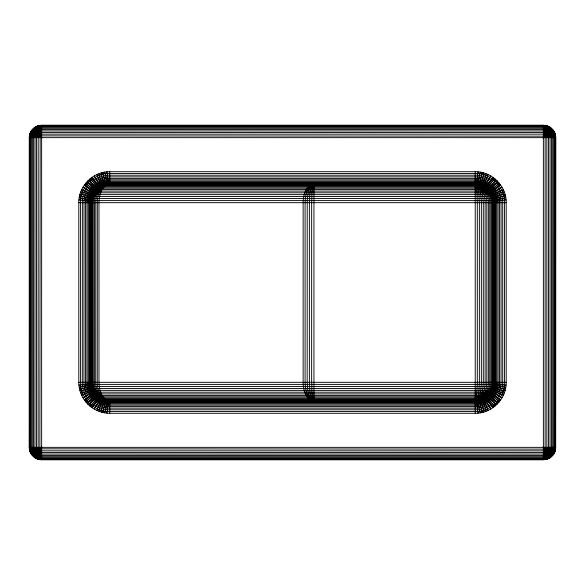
<?xml version="1.0" encoding="UTF-8"?>
<svg xmlns="http://www.w3.org/2000/svg" width="585" height="585" viewBox="0 0 585 585"><rect width="100%" height="100%" fill="white"/><g stroke="black" fill="none" stroke-linecap="round" stroke-linejoin="round"><path stroke-width="0.88" d="M91.194 382.312C91.041 387.489 93.461 392.403 97.051 396.03L89.907 403.723L89.863 406.041C95.399 410.67 102.558 413.281 109.775 413.288L475.225 413.288C491.78 413.675 506.588 398.868 506.2 382.312L506.2 202.688C506.588 186.132 491.78 171.325 475.225 171.712L109.775 171.712C93.22 171.325 78.412 186.132 78.799 202.688L78.799 382.312C78.785 391.343 82.931 400.25 89.863 406.041L91.56 405.149L98.185 396.842L486.815 396.842C491.393 393.581 493.908 387.87 493.937 382.312L493.937 202.688C494.179 192.684 485.221 183.734 475.225 183.975L109.775 183.975C99.779 183.734 90.821 192.684 91.063 202.688L91.063 382.312C90.821 392.316 99.779 401.266 109.775 401.025L475.225 401.025C485.236 401.31 494.098 392.206 493.806 382.312L493.806 202.688C494.098 193.518 486.428 184.97 477.309 184.216L107.706 184.216C98.573 184.955 90.902 193.518 91.194 202.688L91.194 382.312C90.902 391.475 98.565 400.038 107.691 400.784L477.294 400.784C483.524 400.213 489.367 396.074 491.97 390.378L503.297 395.401L502.413 392.988L504.109 386.67L504.431 382.312L504.431 202.688C504.811 187.076 490.837 173.101 475.225 173.474L109.775 173.474C94.163 173.101 80.189 187.076 80.569 202.688L80.569 382.312C80.189 397.924 94.163 411.898 109.775 411.526L475.225 411.526C486.969 411.657 498.252 403.957 502.413 392.988L504.328 392.908L503.137 390.926L493.104 387.826M493.806 202.688C493.959 197.511 491.539 192.597 487.948 188.97L495.093 181.277L495.137 178.959L493.44 179.851L486.815 188.158L98.185 188.158L91.56 179.851L89.863 178.959L89.907 181.277L97.051 188.97C93.461 192.597 91.041 197.511 91.194 202.688M102.938 185.269L99.106 175.5L99.179 173.584L101.161 174.776L104.262 184.809L100.423 186.483L98.185 188.158M482.062 399.73L485.894 409.5L485.821 411.416L483.839 410.224L480.738 400.191C488.153 397.668 494.025 390.283 493.806 382.312M555.626 449.119L555.75 137.65C555.882 131.025 549.98 125.124 543.363 125.256L41.637 125.256C35.02 125.124 29.118 131.025 29.25 137.65L29.25 447.349C29.118 453.975 35.02 459.876 41.637 459.744L543.363 459.744C549.344 459.825 554.858 455.05 555.626 449.119L543.363 447.349L545.125 459.613M97.051 396.03C100.254 398.794 104.181 400.484 108.379 400.974L107.077 413.171L105.417 411.197L106.982 400.813M487.948 188.97C484.753 186.191 480.811 184.531 476.621 184.026L477.923 171.829L479.583 173.803L478.018 184.187M39.875 459.613L41.637 447.349L29.374 449.119M545.125 125.387L543.363 137.65L555.626 135.881M91.56 179.851L92.013 177.313L99.238 187.229M108.379 400.974L476.621 400.974L481.323 399.855L486.815 396.842L493.44 405.149L492.994 407.686L485.762 397.771M104.262 400.191L101.161 410.224L101.761 412.228L103.274 410.787L105.636 400.433L480.738 400.191M480.738 184.809L483.839 174.776L483.239 172.772L481.726 174.213L479.364 184.567L104.262 184.809M96.057 395.043L88.364 402.18L87.874 404.213L89.907 403.723M488.943 189.957L496.636 182.82L497.126 180.787L495.093 181.277M38.149 459.24L41.637 447.349L29.755 450.845M546.851 125.76L543.363 137.65L555.245 134.155M101.161 174.776L101.761 172.772L103.274 174.213L105.636 184.567L101.71 185.942L97.051 188.97M483.839 410.224L483.239 412.228L481.726 410.787L479.364 400.433L475.225 400.9L476.526 396.842L477.294 384.396L477.309 202.688C476.834 196.611 477.894 189.628 475.225 184.099L108.379 184.026L105.666 184.567L109.775 184.099L109.775 171.712M92.357 389.149L82.587 392.988L81.703 395.401L93.03 390.378L491.97 390.378M492.643 195.851L502.413 192.012L503.297 189.598L491.97 194.622L93.03 194.622L81.703 189.598L82.587 192.012L92.357 195.851M101.161 410.224L99.179 411.416L99.106 409.5L102.938 399.73M482.062 185.269L485.894 175.5L485.821 173.584L483.839 174.776M491.861 390.378L493.228 386.451L493.689 382.312L493.689 202.688C493.696 197.116 491.086 191.639 486.742 188.158M36.489 458.618L41.637 447.349L30.369 452.497M548.511 126.382L543.363 137.65L554.631 132.502M488.943 395.043L496.636 402.18L498.954 402.224L498.062 400.528L489.755 393.902L95.245 393.902L86.938 400.528L86.046 402.224L88.364 402.18M96.057 189.957L88.364 182.82L86.046 182.776L86.938 184.472L95.245 191.098L489.755 191.098L498.062 184.472L498.954 182.776L496.636 182.82M103.274 174.213L104.393 172.187L105.417 173.803L106.982 184.187M481.726 410.787L480.607 412.813L479.583 411.197L478.018 400.813M94.287 409.134L100.423 398.517M484.577 186.483L490.713 175.866M91.896 387.826L81.863 390.926L80.671 392.908L82.587 392.988M493.104 197.174L503.137 194.074L504.328 192.092L502.413 192.012M105.417 411.197L104.393 412.813L103.274 410.787M479.583 173.803L480.607 172.187L481.726 174.213M34.939 457.777L41.637 447.349L31.217 454.048M550.061 127.223L543.363 137.65L553.783 130.952M99.238 397.771L92.013 407.686L91.56 405.149M485.762 187.229L492.994 177.313L493.44 179.851M105.417 173.803L107.077 171.829L108.379 184.026M479.583 411.197L477.923 413.171L476.621 400.974M33.528 456.717L41.637 447.349L32.277 455.466M551.472 128.283L543.363 137.65L552.723 129.534M503.137 390.926L505.14 390.334L503.7 388.813L493.345 386.451L91.655 386.451L81.3 388.813L79.86 390.334L81.863 390.926M91.896 197.174L81.863 194.074L79.86 194.666L81.3 196.187L91.655 198.549L493.345 198.549L503.7 196.187L505.14 194.666L503.137 194.074M98.273 188.158C93.929 191.639 91.318 197.123 91.326 202.688L91.326 382.312C91.099 392.191 99.859 401.127 109.775 400.9L109.775 413.288M91.275 199.894L80.891 198.33L78.924 199.99L91.114 201.284M493.725 385.105L504.109 386.67L506.076 385.01L493.886 383.716M94.317 392.857L84.401 400.082L86.938 400.528M490.683 192.143L500.599 184.918L498.062 184.472M493.725 199.894L504.109 198.33L505.725 197.306L503.7 196.187M91.275 385.105L80.891 386.67L79.275 387.694L81.3 388.813M82.953 397.8L93.571 391.672M491.429 193.328L502.047 187.2M81.3 196.187L79.275 197.306L80.891 198.33M503.7 388.813L505.725 387.694L504.109 386.67M485.894 175.5L488.314 174.615L483.29 185.942L101.71 185.942L96.686 174.615L99.106 175.5M99.106 409.5L96.686 410.385L101.71 399.058L483.29 399.058L488.314 410.385L485.894 409.5M86.938 184.472L84.401 184.918L94.317 192.143M498.062 400.528L500.599 400.082L490.683 392.857M493.886 201.284L506.076 199.99L504.109 198.33M91.114 383.716L78.924 385.01L80.891 386.67M107.691 184.216L109.775 184.099C101.395 185.211 99.062 195.587 98.975 202.688L98.975 382.312C99.062 389.413 101.395 399.789 109.775 400.9L107.706 400.784M477.294 400.784L475.225 400.9C480.022 396.572 478.691 388.294 479.364 382.312L479.364 202.688C478.691 196.706 480.022 188.428 475.225 184.099L476.621 184.026M82.587 192.012L80.671 192.092L81.863 194.074M29.25 137.65L555.75 137.65M103.633 185.145L481.367 185.145L486.815 188.158M99.889 186.951L485.111 186.951M96.635 189.547L488.365 189.547M94.039 192.801L490.961 192.801M92.233 196.545L492.767 196.545M91.311 200.604L493.689 200.604M78.799 202.688L506.2 202.688M78.799 382.312L506.2 382.312M91.311 384.396L493.689 384.396M92.233 388.455L492.767 388.455M94.039 392.199L490.961 392.199M96.635 395.453L488.365 395.453M99.889 398.049L485.111 398.049M103.633 399.855L481.367 399.855M29.25 447.349L555.75 447.349M475.225 184.099C484.482 184.312 489.967 194.3 489.755 202.688L489.755 382.312C489.967 390.7 484.482 400.688 475.225 400.9C484.204 400.418 488.497 390.195 488.365 382.312L488.365 202.688C488.497 194.805 484.204 184.582 475.225 184.099C484.702 184.136 491.217 193.84 490.961 202.688L490.961 382.312C491.217 391.16 484.702 400.864 475.225 400.9C483.832 400.03 486.8 389.661 486.815 382.312L486.815 202.688C486.8 195.339 483.832 184.97 475.225 184.099C484.87 184.019 492.234 193.459 491.97 202.688L491.97 382.312C492.234 391.541 484.87 400.981 475.225 400.9C483.32 399.475 484.914 389.149 485.111 382.312L485.111 202.688C484.914 195.851 483.32 185.525 475.225 184.099C484.994 183.953 493.023 193.152 492.767 202.688L492.767 382.312C493.023 391.848 484.994 401.047 475.225 400.9C482.588 398.721 482.866 388.696 483.29 382.312L483.29 202.688C482.866 196.304 482.588 186.279 475.225 184.099C485.089 183.909 493.579 192.933 493.345 202.688L493.345 382.312C493.579 392.067 485.089 401.091 475.225 400.9C481.543 397.749 480.753 388.396 481.367 382.312L481.367 202.688C480.753 196.604 481.543 187.251 475.225 184.099L481.367 185.145M29.374 135.881L41.637 137.65L39.875 125.387M89.907 181.277L87.874 180.787L88.364 182.82M487.948 396.03L495.093 403.723L497.126 404.213L496.636 402.18M29.755 134.155L41.637 137.65L38.149 125.76M555.245 450.845L543.363 447.349L546.851 459.24M492.643 389.149L502.413 392.988M30.369 132.502L41.637 137.65L36.489 126.382M554.631 452.497L543.363 447.349L548.511 458.618M493.44 405.149L495.137 406.041L495.093 403.723M491.429 391.672L502.047 397.8M82.953 187.2L93.571 193.328M553.783 454.048L543.363 447.349L550.061 457.777M31.217 130.952L41.637 137.65L34.939 127.223M552.723 455.466L543.363 447.349L551.472 456.717M32.277 129.534L41.637 137.65L33.528 128.283M484.577 398.517L490.713 409.134M94.287 175.866L100.423 186.483M543.363 125.256L543.363 459.744M475.225 171.712L475.225 413.288M41.637 125.256L41.637 459.744M311.659 200.604L311.644 382.312C312.156 388.374 311.015 395.489 313.94 400.9L313.94 184.099C305.56 185.211 303.235 195.587 303.14 202.688L303.14 382.312C303.235 389.413 305.56 399.789 313.94 400.9C308.778 396.827 310.057 388.294 309.377 382.312L309.377 202.688C310.057 196.706 308.778 188.173 313.94 184.099C311.191 188.838 312.207 195.236 311.659 200.604M307.227 200.604L307.183 382.312C307.747 388.469 307.249 398.078 313.94 400.9C306.24 399.072 305.421 388.871 305.092 382.312L305.092 202.688C305.421 196.129 306.24 185.928 313.94 184.099C307.79 186.425 307.944 195.068 307.227 200.604M82.368 200.633L82.295 382.312C81.937 397.003 95.084 410.151 109.775 409.792L475.225 409.792C489.916 410.151 503.063 397.003 502.705 382.312L502.705 202.688C503.063 187.997 489.916 174.849 475.225 175.207L109.775 175.207C95.838 174.908 83.114 186.71 82.368 200.633M84.021 200.757L83.947 382.312C83.611 396.118 95.977 408.476 109.775 408.14L475.225 408.14C489.023 408.476 501.389 396.118 501.053 382.312L501.053 202.688C501.389 188.882 489.023 176.524 475.225 176.86L109.775 176.86C96.671 176.582 84.723 187.675 84.021 200.757M85.571 200.874L85.498 382.312C85.183 395.284 96.803 406.904 109.775 406.59L475.225 406.59C488.197 406.904 499.817 395.284 499.502 382.312L499.502 202.688C499.817 189.715 488.197 178.096 475.225 178.41L109.775 178.41C97.461 178.147 86.229 188.575 85.571 200.874M86.982 200.977L86.916 382.312C86.617 394.531 97.556 405.471 109.775 405.171L475.225 405.171C487.444 405.471 498.383 394.531 498.084 382.312L498.084 202.688C498.383 190.469 487.444 179.529 475.225 179.829L109.775 179.829C98.178 179.58 87.596 189.394 86.982 200.977M88.225 201.072L88.167 382.312C87.889 393.859 98.229 404.206 109.775 403.921L475.225 403.921C486.771 404.206 497.111 393.859 496.833 382.312L496.833 202.688C497.111 191.141 486.771 180.794 475.225 181.079L109.775 181.079C98.814 180.845 88.81 190.125 88.225 201.072M89.286 201.152L89.227 382.312C88.957 393.296 98.792 403.131 109.775 402.86L475.225 402.86C486.208 403.131 496.043 393.296 495.773 382.312L495.773 202.688C496.043 191.704 486.208 181.869 475.225 182.14L109.775 182.14C99.348 181.913 89.841 190.739 89.286 201.152M90.127 201.211L90.068 382.312C89.819 392.842 99.245 402.275 109.775 402.019L475.225 402.019C485.755 402.275 495.181 392.842 494.932 382.312L494.932 202.688C495.181 192.158 485.755 182.725 475.225 182.981L109.775 182.981C99.779 182.769 90.66 191.229 90.127 201.211M90.741 201.262L90.69 382.312C90.441 392.513 99.574 401.646 109.775 401.398L475.225 401.398C485.426 401.646 494.559 392.513 494.31 382.312L494.31 202.688C494.559 192.487 485.426 183.354 475.225 183.602L109.775 183.602C100.093 183.398 91.26 191.587 90.741 201.262M97.337 200.604L97.256 382.312C97.176 389.976 100.934 400.279 109.775 400.9C99.925 401.091 91.472 392.045 91.713 382.312L91.713 202.688C91.472 192.955 99.925 183.909 109.775 184.099C101.717 184.553 97.797 193.555 97.337 200.604M95.808 200.604L95.713 382.312C95.523 390.531 100.605 400.601 109.775 400.9C100.02 401.039 92.101 391.796 92.357 382.312L92.357 202.688C92.101 193.204 100.02 183.961 109.775 184.099C101.402 184.297 96.291 193.028 95.808 200.604M94.47 200.604L94.375 382.312C94.126 391.029 100.357 400.82 109.775 400.9C100.167 400.959 92.986 391.46 93.249 382.312L93.249 202.688C92.986 193.54 100.167 184.041 109.775 184.099C101.154 184.136 95.019 192.567 94.47 200.604M29.499 135.903L29.374 447.349C29.243 453.909 35.085 459.744 41.637 459.613L543.363 459.613C549.915 459.744 555.757 453.909 555.626 447.349L555.626 137.65C555.757 131.091 549.915 125.256 543.363 125.387L41.637 125.387C35.714 125.3 30.259 130.024 29.499 135.903M29.872 135.954L29.755 447.349C29.623 453.704 35.283 459.364 41.637 459.24L543.363 459.24C549.717 459.364 555.377 453.704 555.245 447.349L555.245 137.65C555.377 131.296 549.717 125.636 543.363 125.76L41.637 125.76C35.897 125.68 30.61 130.258 29.872 135.954M32.372 136.312L32.277 447.349C32.175 452.359 36.636 456.819 41.637 456.717L543.363 456.717C548.364 456.819 552.825 452.359 552.723 447.349L552.723 137.65C552.825 132.641 548.364 128.181 543.363 128.283L41.637 128.283C37.118 128.217 32.95 131.83 32.372 136.312M33.608 136.495L33.528 447.349C33.44 451.693 37.301 455.554 41.637 455.466L543.363 455.466C547.699 455.554 551.56 451.693 551.472 447.349L551.472 137.65C551.56 133.307 547.699 129.446 543.363 129.534L41.637 129.534C37.718 129.475 34.113 132.605 33.608 136.495M38.186 137.153L38.149 447.349L38.464 448.805L39.751 450.289L41.637 450.845L543.363 450.845L544.81 450.53L546.295 449.243L546.851 447.349L546.851 137.65L546.536 136.195L545.249 134.711L543.363 134.155L41.637 134.155L39.356 135.011L38.186 137.153M545.125 447.349L544.518 448.688L543.363 449.119L40.687 448.834L39.875 447.349L40.153 136.693L41.637 135.881L544.313 136.166L545.125 137.65L545.125 447.349M554.631 447.349C554.748 453.375 549.388 458.742 543.363 458.618L41.637 458.618C35.612 458.742 30.252 453.375 30.369 447.349L30.369 137.65C30.252 131.625 35.612 126.258 41.637 126.382L543.363 126.382C549.388 126.258 554.748 131.625 554.631 137.65L554.631 447.349M31.319 136.166L31.217 447.349C31.107 452.922 36.065 457.887 41.637 457.777L543.363 457.777C548.935 457.887 553.893 452.922 553.783 447.349L553.783 137.65C553.893 132.078 548.935 127.113 543.363 127.223L41.637 127.223C36.606 127.15 31.97 131.172 31.319 136.166M35.012 136.693L34.939 447.349C34.866 450.933 38.062 454.121 41.637 454.048L543.363 454.048C546.938 454.121 550.134 450.933 550.061 447.349L550.061 137.65C550.134 134.067 546.938 130.879 543.363 130.952L41.637 130.952C38.405 130.901 35.422 133.482 35.012 136.693M36.548 136.912L36.489 447.349C36.438 450.106 38.888 452.556 41.637 452.497L543.363 452.497C546.112 452.556 548.562 450.106 548.511 447.349L548.511 137.65C548.562 134.894 546.112 132.444 543.363 132.502L41.637 132.502L38.266 133.76L36.548 136.912"/></g></svg>
